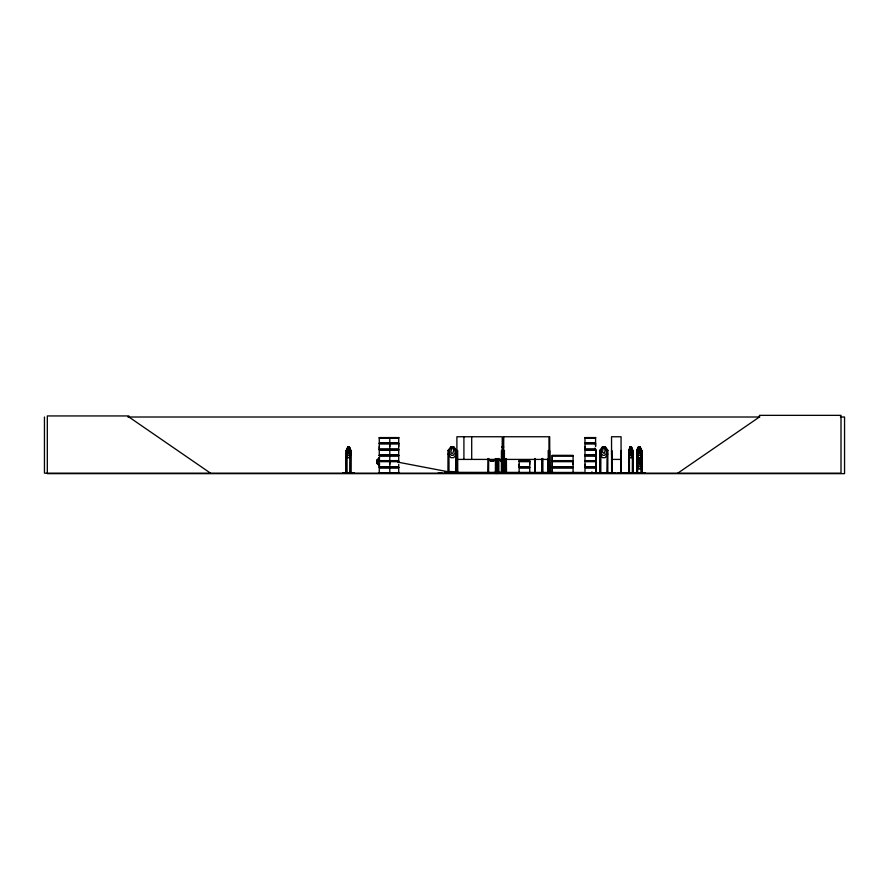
<?xml version="1.0" encoding="UTF-8"?>
<svg xmlns="http://www.w3.org/2000/svg" width="889" height="889" viewBox="0 0 889 889"><rect width="100%" height="100%" fill="white"/><g stroke="black" fill="none" stroke-linecap="round" stroke-linejoin="round"><path stroke-width="1.33" d="M379.259 449.056L379.259 443.855L398.717 443.855L398.705 449.056L379.259 449.056L379.27 446.456M389.782 464.28L389.782 461.669L389.782 466.881M389.782 446.456L389.782 443.855L389.782 449.056M398.705 446.456L398.705 443.855M519.132 466.881L519.132 461.669L529.733 461.669L529.722 466.881L519.132 466.881L519.143 464.28M529.722 464.28L529.722 461.669M552.225 466.881L552.225 461.669M573.072 464.28L573.072 461.669L552.213 461.669L552.213 466.881L573.083 466.881L573.083 461.669M595.586 466.881L584.984 466.881L584.995 464.28M595.586 449.056L584.984 449.056L584.995 446.456M595.574 443.855L595.574 446.456L595.586 443.855L584.984 443.855L584.984 449.056M461.28 472.748L444.622 473.17M501.607 472.748C484.705 471.526 497.218 475.126 501.54 472.348M552.191 473.159L552.213 467.925L573.083 467.925L573.083 472.948L545.59 472.704L561.704 473.17M629.256 473.104L629.09 450.245M346.888 450.334L346.821 473.17M629.079 450.334L628.701 454.079L630.068 457.668M637.335 450.334L637.291 473.17M637.335 461.469L637.18 453.179M641.247 450.39L641.191 473.17M600.575 450.334L600.542 473.17M607.198 450.39L607.932 450.49L605.165 446.889L602.386 446.889L599.653 450.49L599.719 473.17M455.813 450.39L455.579 473.17M607.776 473.059L607.709 472.348M615.41 473.159L588.051 473.104M615.499 472.748L606.843 473.17L615.499 473.059M519.109 473.159L519.143 467.925L529.733 467.925L529.733 472.948L519.076 472.97M584.884 455.246L595.597 455.401M584.962 473.159L584.995 467.925L595.586 467.925M632.401 473.159L632.335 450.201M632.59 472.748L632.746 450.49L631.379 446.889M347.921 446.989L347.177 453.212L348.177 455.346L349.166 455.346L350.144 453.212M342.576 472.748L354.355 472.748M637.613 461.18L637.635 450.523L638.435 446.989L640.102 446.989L640.813 453.212L639.769 455.346L638.702 455.346L637.635 453.212M630.068 446.889L628.667 450.523L632.824 450.49L632.824 454.079L631.379 457.668M632.779 454.046L631.457 457.668L629.99 457.668M455.724 450.479L456.435 450.523L456.313 473.159M535.367 472.348L535.445 473.17L533.344 473.059L543.857 472.748M535.178 473.115L535.178 472.348M600.764 473.104L584.929 472.97M600.786 472.748L584.995 472.804M447.945 473.104L448 450.49L450.834 446.889L453.712 446.889L456.546 450.49L456.546 454.079L453.712 457.668L450.834 457.668L448 454.079M456.768 473.104L456.835 472.348M487.761 473.104L487.917 458.513M503.341 472.715L503.652 436.755M346.366 473.17L346.299 450.49L347.821 446.889L349.433 446.889M346.354 450.523L347.899 446.889M349.355 457.668C349.855 456.335 352.855 450.834 350.155 450.523L349.41 446.989L347.843 446.989M350.899 454.046L349.433 457.668L347.821 457.668L346.432 454.046M636.913 473.159L636.868 450.49L638.491 446.889M641.68 473.17L641.747 450.49L641.747 454.079L640.058 457.668L638.413 457.668C636.224 454.379 636.057 450.167 638.513 446.989M641.658 461.502L641.736 465.103L640.113 468.692L638.391 468.692L636.824 465.069L636.78 461.502L638.391 457.913L640.113 457.913L641.68 461.535M640.036 468.692L641.68 465.069M502.129 455.068L503.541 452.868M503.563 453.968L502.596 455.601L503.607 457.324M503.619 452.101L501.752 453.49M503.619 455.69L501.752 457.09M494.862 459.413L493.473 461.18L490.684 461.18L489.294 459.413M494.929 459.469L493.517 461.269L490.639 461.269L489.217 459.469M505.008 459.413L503.619 461.18L500.829 461.18L499.44 459.413M505.085 459.469L503.663 461.269L500.785 461.269L499.374 459.469M379.647 464.603L376.903 463.202L376.769 460.369L379.625 457.535L376.847 460.413L376.769 463.247L379.647 465.992M677.796 473.17L759.406 417.008L759.406 415.352L841.005 415.352L841.005 473.17L44.45 473.17L44.45 417.008M379.647 459.035L376.769 460.369M379.647 460.413L377.258 461.358L377.258 462.28L379.647 463.191M449.023 473.17L448.945 450.412L448.112 450.523M127.883 417.008L759.828 417.008M840.383 417.008L844.55 417.008L844.55 473.648L47.317 473.648L47.317 415.941L128.927 415.941L128.927 417.008L210.526 473.17M379.247 437.577L398.728 437.577M584.973 437.577L595.597 437.577M379.27 438.099L398.705 438.099M584.995 438.099L595.574 438.099M379.181 443.167L398.783 443.167M584.906 443.167L595.663 443.167M379.181 443.489L398.783 443.489M584.906 443.489L595.663 443.489M501.74 446.889L503.663 446.889M629.99 446.889L631.457 446.889L632.824 450.49M638.413 446.889L640.124 446.889L641.747 450.49L640.058 446.889M453.668 446.989L450.879 446.989L449.478 450.523L449.478 453.212L451.345 455.346L453.212 455.346L455.046 453.212L455.046 450.523L453.668 446.989L456.446 450.523M501.763 446.989L503.619 446.989M605.142 446.989L602.431 446.989L601.086 450.523L601.086 453.212L602.886 455.346L604.687 455.346L606.454 453.212L606.454 450.523L605.12 446.989L607.843 450.523L607.798 473.17M631.434 446.989L630.012 446.989L629.334 450.523L630.245 455.346L631.134 455.346L632.023 453.212L631.357 446.989M501.752 447.456L502.674 447.456L503.619 450.523L501.74 450.49M630.979 447.456L630.023 450.523L630.457 453.49L631.357 452.101L630.901 447.456M379.181 449.423L398.783 449.423M584.906 449.423L595.663 449.423M379.181 449.745L398.783 449.745M584.906 449.745L595.663 449.745M595.586 450.112L584.984 450.112L584.984 455.124L595.597 455.135M350.466 450.201L350.355 473.17M346.81 450.479L346.121 450.523L346.121 473.17M595.085 450.49L595.93 450.49L595.763 473.17L595.708 472.581M641.158 450.479L641.925 450.523L641.914 473.17M456.879 450.523L457.668 450.523L457.757 473.17M548.969 450.523L548.202 450.523L548.291 473.17M549.68 450.523L549.98 473.17M595.397 450.479L596.141 450.523L596.186 473.17M611.532 450.523L611.976 473.17M632.301 450.523L633.046 450.523L633.046 473.17M636.846 450.523L637.613 450.523M501.752 451.045L502.674 451.045L503.619 454.112M599.764 454.046L602.409 457.668L605.187 457.668L607.82 454.046M636.791 454.079L638.491 457.668M584.995 454.99L595.574 454.99M379.247 455.135L398.728 455.135M379.247 455.401L398.728 455.346M552.202 455.401L573.094 455.401M379.247 455.613L398.728 455.613L398.705 460.624L379.259 460.624M595.597 455.613L584.973 455.613L584.995 460.624L595.586 460.624M379.27 455.913L398.705 455.913M573.072 455.913L552.225 455.913L552.225 460.624M584.995 455.913L595.574 455.913M501.74 457.668L503.663 457.668M456.902 459.413L502.218 459.413M503.441 459.413L548.969 459.413M611.532 459.413L621.078 459.413M519.132 460.624L529.733 460.624M379.181 460.991L398.783 460.991M519.054 460.991L529.811 460.991M552.147 460.991L573.161 460.991M584.906 460.991L595.663 460.991M379.181 461.313L398.783 461.313M519.054 461.313L529.811 461.313M552.147 461.313L573.161 461.313M584.906 461.313L595.663 461.313M636.78 461.502L638.469 457.913L637.624 464.236L638.691 466.369L639.747 466.369L640.802 464.236L640.013 458.002L641.736 461.502M379.259 461.669L398.717 461.669M595.586 461.669L584.984 461.669L584.984 466.881M379.259 466.881L398.717 466.881L398.717 464.28M379.181 467.236L398.783 467.236M519.054 467.236L529.811 467.236M552.147 467.236L573.161 467.236M584.906 467.236L595.663 467.236M379.181 467.558L398.783 467.558M519.054 467.558L529.811 467.558M552.147 467.558L573.161 467.558M584.906 467.558L595.663 467.558M638.424 468.603L640.091 468.603M346.843 472.348L346.043 472.348L346.065 473.17M350.077 472.348L350.888 472.348M448.023 472.348L448.967 472.348M455.579 472.348L456.524 472.348L456.602 473.104M456.79 472.348L583.629 472.47L583.629 473.17M596.208 472.348L595.43 473.17M599.697 472.348L600.686 472.348M612.021 472.348L611.476 473.17M628.734 472.348L629.501 472.348L629.468 473.17M632.346 472.348L633.112 472.348M636.857 472.348L637.691 472.348M641.169 472.348L642.002 472.348M487.405 472.704L505.53 472.581M562.27 472.704L566.982 473.17M567.149 472.704L581.851 472.704M617.377 472.737L645.381 472.748M379.27 472.804L398.705 472.804M519.143 472.804L529.722 472.804M533.344 472.748L535.6 473.17M545.59 472.748L573.072 472.804M607.12 450.212L606.92 473.104M397.716 462.113L447.767 471.703M503.563 458.468L502.096 456.124M548.757 458.702L548.88 473.17L549.602 472.348M607.265 473.115L607.254 472.348M599.764 473.104L599.864 450.523L600.608 450.423L600.608 473.17M349.355 446.889L350.899 450.523L350.844 473.17M349.333 446.989L350.822 450.523M346.354 454.046L347.899 457.668M541.657 473.059L541.834 458.513L541.912 473.17M594.963 448.089L595.93 450.49M502.241 450.212L502.218 473.17L502.218 436.755L456.902 436.755L456.868 473.17M592.418 472.715L592.352 472.348M629.445 473.126L629.434 454.512M641.558 472.348L641.58 473.17M641.491 450.523L641.436 473.17M637.613 465.18L637.669 473.17M637.602 472.348L637.424 473.17M637.18 465.18L637.124 473.17M632.79 472.348L632.824 473.17M629.068 455.846L629.023 473.17M628.801 450.523L628.812 473.17M621.344 473.17L621.344 450.523L620.9 473.17M621.189 450.523L621.167 473.17M621.022 473.17L621.078 436.755L611.532 436.755L611.632 473.17M611.81 450.523L611.71 473.17M607.987 473.17L607.987 472.348L606.998 472.348L606.998 473.17M592.063 472.348L592.107 473.17M591.941 472.348L591.885 473.17M591.685 472.348L591.674 473.17M591.63 472.348L591.641 473.17M582.995 473.17L582.428 473.17M581.973 472.47L581.973 473.17M553.647 472.47L553.536 473.17M552.225 467.925L552.225 472.804M550.069 472.348L550.069 473.17M549.691 436.755L549.813 473.17M549.046 473.17L548.969 436.755L503.441 436.755L503.441 473.17M548.669 472.348L548.669 473.17M547.991 458.702L548.113 473.17M547.902 472.348L547.957 473.17M542.657 458.513L542.746 473.17M542.579 458.513L542.479 473.17M535.289 458.513L535.3 473.17M534.734 472.348L534.722 473.17L534.622 458.513M506.386 458.513L506.474 473.17M505.619 458.513L505.708 473.17M505.53 472.348L505.53 473.17M504.508 472.348L504.508 473.17M504.307 473.17L504.419 450.523L501.452 450.523L501.363 473.17M504.207 450.523L504.219 473.17M503.741 472.348L503.741 473.17M498.929 472.348L498.929 473.17M498.84 458.513L498.818 473.17M498.162 472.348L498.273 473.17M498.073 458.513L497.984 473.17M497.596 472.348L497.707 473.17M497.507 458.702L497.429 473.17M497.218 458.702L497.151 473.17M496.329 472.348L496.329 473.17M496.24 458.513L496.151 473.17M495.562 472.348L495.562 473.17M495.473 458.513L495.384 473.17M488.772 472.348L488.772 473.17M488.683 458.513L488.594 473.17M488.005 472.348L488.005 473.17M471.703 436.755L471.703 459.413M463.914 436.755L463.914 459.413M458.824 472.47L458.824 473.17M457.579 472.348L457.579 473.17M457.224 472.348L457.257 473.17M457.179 450.523L457.168 473.17M456.013 473.17L456.013 471.881L450.967 471.526L444.567 471.881L444.567 473.17M455.757 472.348L455.757 473.17M448.789 472.348L448.789 473.17M448.2 472.348L448.178 473.17M442.289 473.17L441.622 473.17M441.155 473.17L438.055 473.17M389.793 437.788L389.782 442.811M389.793 450.112L389.793 455.124M389.793 455.613L389.782 460.624M389.782 467.925L389.793 472.948M350.566 453.179L350.61 473.17M350.144 450.523L350.099 473.17M346.521 455.846L346.577 473.17M348.41 447.456L347.921 452.101L348.91 453.49L349.41 450.523L348.332 447.456M638.958 447.456L638.446 452.101L639.491 453.49L640.024 450.523L638.958 447.456M638.947 458.468L638.424 463.113L639.469 464.514L640.013 461.535L638.947 458.468M603.32 447.456L602.442 452.101L604.209 453.49L605.131 450.523L604.209 447.456L603.32 447.456M451.79 447.456L450.89 452.101L451.79 453.49L452.723 453.49L453.668 450.523L452.723 447.456L451.79 447.456M398.728 437.777L379.247 437.766L379.27 442.811L398.717 442.811L398.717 437.788M595.597 437.766L584.973 437.766L584.995 442.811L595.586 442.811L595.586 437.788M398.717 450.112L379.259 450.112L379.259 455.124L398.705 454.99L398.717 450.112M573.094 455.613L552.202 455.59L552.213 460.624L573.083 460.624L573.083 455.613M379.225 457.713L379.036 458.48L379.225 457.713M379.225 465.269L379.036 466.036L379.225 465.269M398.717 467.925L379.259 467.925L379.259 472.948L398.728 472.948L398.705 467.925"/></g></svg>
